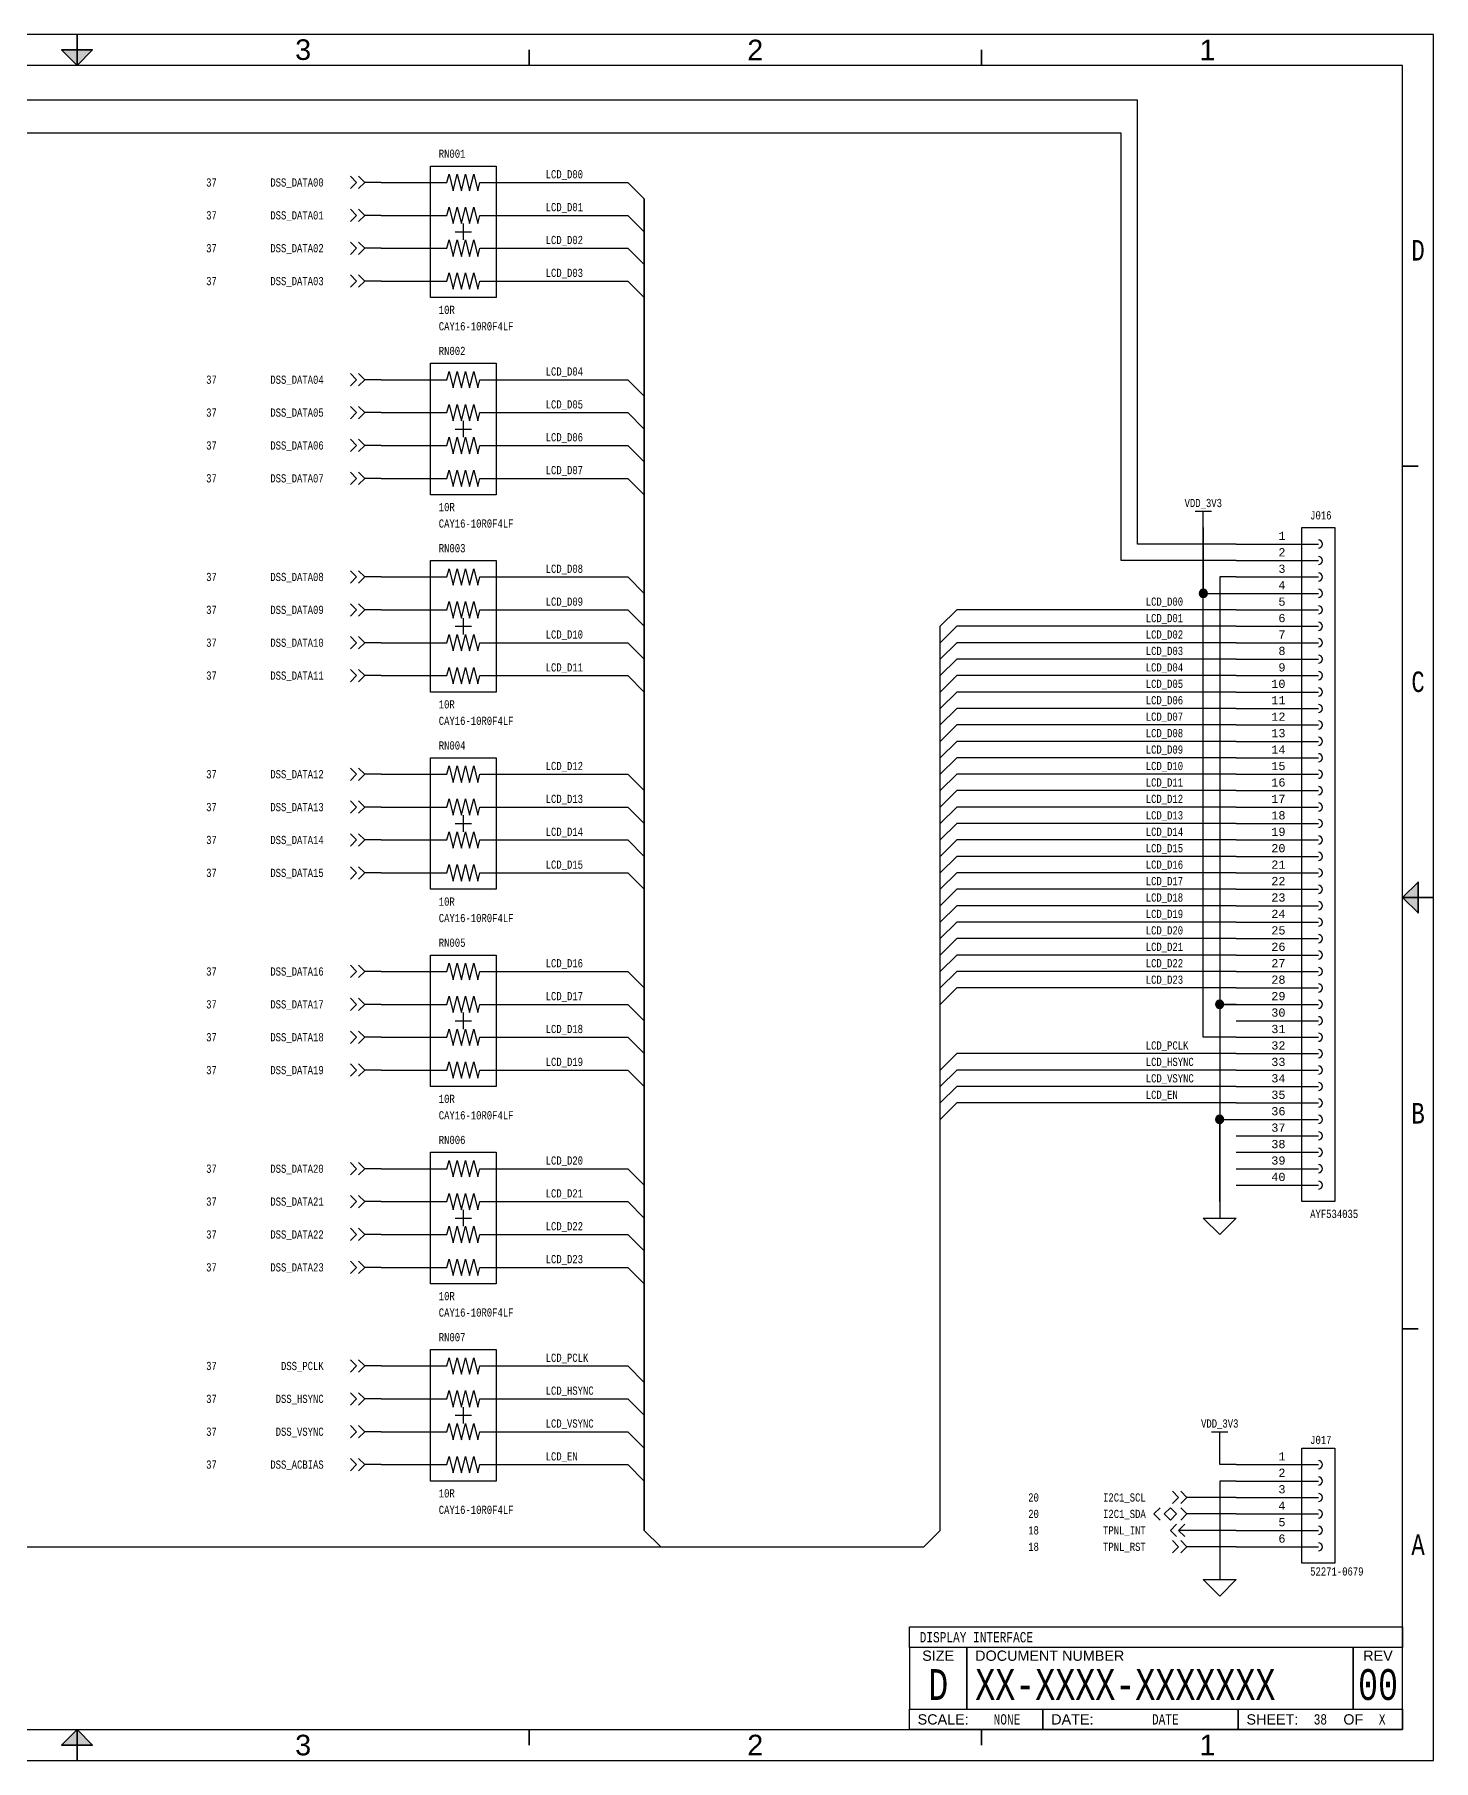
# Paper-space layout '38' of a CAD drawing. Header units: inches. Extents: x 0.2 to 16.8, y 0.2 to 10.8.
# Drawn here: x 8.24 to 16.75, y 0.25 to 10.75 of the extents above; entities that cross this region are included whole.
import ezdxf
from ezdxf.enums import TextEntityAlignment as Align

# ---------------------------------------------------------------- set-up
doc = ezdxf.new("R2010")
doc.units = ezdxf.units.IN
doc.header["$MEASUREMENT"] = 0
for name, color, linetype in [('BORDER', 13, 'Continuous'), ('COMPONENT', 14, 'Continuous'), ('SIGNAL', 84, 'Continuous'), ('TEXT', 252, 'Continuous')]:
    doc.layers.add(name, color=color, linetype=linetype)
doc.layers.add('BUS', color=5, linetype='Continuous', lineweight=30)
doc.styles.add('Monotxt', font='monotxt.shx')
doc.styles.add('Monotxt_75', font='monotxt.shx', dxfattribs={"width": 0.75})
doc.styles.get("Standard").update_dxf_attribs({"font": 'arial.ttf'})

# ---------------------------------------------------------------- blocks, each defined once
blk = doc.blocks.new('ANSI B Frame')
at = {"layer": 'BORDER', "lineweight": 35}
h = blk.add_hatch(color=256, dxfattribs=at)
h.dxf.hatch_style = 1
h.paths.add_polyline_path([(8.59375, 10.65625), (8.5, 10.65625), (8.5, 10.5625)])
h.paths.add_polyline_path([(8.5, 10.5625), (8.5, 10.65625), (8.40625, 10.65625)])
h = blk.add_hatch(color=256, dxfattribs=at)
h.dxf.hatch_style = 1
h.paths.add_polyline_path([(16.65625, 5.59375), (16.65625, 5.5), (16.5625, 5.5)])
h.paths.add_polyline_path([(16.5625, 5.5), (16.65625, 5.5), (16.65625, 5.40625)])
h = blk.add_hatch(color=256, dxfattribs=at)
h.dxf.hatch_style = 1
h.paths.add_polyline_path([(8.59375, 0.34375), (8.5, 0.34375), (8.5, 0.4375)])
h.paths.add_polyline_path([(8.5, 0.4375), (8.5, 0.34375), (8.40625, 0.34375)])
at = {"layer": 'BORDER'}
for points in [[(0.25, 0.25), (16.75, 0.25), (16.75, 10.75), (0.25, 10.75)], [(0.4375, 0.4375), (16.5625, 0.4375), (16.5625, 10.5625), (0.4375, 10.5625)], [(13.5625, 1.0625), (16.5625, 1.0625), (16.5625, 0.9375), (13.5625, 0.9375)], [(13.5625, 0.9375), (13.5625, 0.5625), (13.9125, 0.5625), (13.9125, 0.9375), (13.9125, 0.5625), (16.2625, 0.5625), (16.2625, 0.9375), (16.2625, 0.5625), (16.5625, 0.5625), (16.5625, 0.9375)], [(16.5625, 0.4375), (15.5625, 0.4375), (15.5625, 0.5625), (15.5625, 0.4375), (14.375, 0.4375), (14.375, 0.5625), (14.375, 0.4375), (13.5625, 0.4375), (13.5625, 0.5625), (16.5625, 0.5625)]]:
    blk.add_lwpolyline(points, close=True, dxfattribs=at)
at = {"layer": 'BORDER', "lineweight": 35}
for points in [[(8.5, 10.5625), (8.5, 10.75)], [(11.25, 10.65625), (11.25, 10.5625)], [(14, 10.65625), (14, 10.5625)], [(16.65625, 8.125), (16.5625, 8.125)], [(16.5625, 5.5), (16.75, 5.5)], [(16.65625, 2.875), (16.5625, 2.875)], [(8.5, 0.4375), (8.5, 0.25)], [(11.25, 0.34375), (11.25, 0.4375)], [(14, 0.34375), (14, 0.4375)]]:
    blk.add_lwpolyline(points, dxfattribs=at)
for points in [[(8.5, 10.5625), (8.59375, 10.65625), (8.40625, 10.65625)], [(16.5625, 5.5), (16.65625, 5.59375), (16.65625, 5.40625)], [(8.5, 0.4375), (8.59375, 0.34375), (8.40625, 0.34375)]]:
    blk.add_lwpolyline(points, close=True, dxfattribs=at)
at = {"layer": 'BORDER', "style": 'Monotxt_75', "width": 0.75}
for s, p in [('D', (16.65625, 9.4375)), ('C', (16.65625, 6.8125)), ('B', (16.65625, 4.1875)), ('A', (16.65625, 1.5625))]:
    blk.add_text(s, height=0.125, dxfattribs=at).set_placement(p, align=Align.MIDDLE_CENTER)
at = {"layer": 'BORDER'}
for s, p in [('SIZE', (13.7375, 0.8875)), ('REV', (16.4125, 0.8875)), ('OF', (16.2625, 0.5))]:
    blk.add_text(s, height=0.0625, dxfattribs=at).set_placement(p, align=Align.MIDDLE_CENTER)
for s, p in [('DOCUMENT NUMBER', (13.9625, 0.8875)), ('SCALE:', (13.6125, 0.5)), ('DATE:', (14.425, 0.5)), ('SHEET:', (15.6125, 0.5))]:
    blk.add_text(s, height=0.0625, dxfattribs=at).set_placement(p, align=Align.MIDDLE_LEFT)
at = {"layer": 'BORDER', "flags": 8}
for tag, p in [('ZN6', (1.625, 10.65787)), ('ZN5', (4.375, 10.66009)), ('ZN4', (7.125, 10.65625)), ('ZN3', (9.875, 10.65796)), ('ZN2', (12.625, 10.65574)), ('ZN1', (15.375, 10.65574)), ('ZN6', (1.625, 0.34375)), ('ZN5', (4.375, 0.34375)), ('ZN4', (7.125, 0.34375)), ('ZN3', (9.875, 0.34375)), ('ZN2', (12.625, 0.34375)), ('ZN1', (15.375, 0.34375))]:
    blk.add_attdef(tag, text='', height=0.125, dxfattribs=at).set_placement(p, align=Align.MIDDLE_CENTER)
at = {"layer": 'TEXT', "style": 'Monotxt_75', "width": 0.75, "flags": 8}
for tag, height, p in [('DESRP', 0.0625, (13.625, 1)), ('DWG_NO', 0.1875, (13.9625, 0.7125))]:
    blk.add_attdef(tag, text='', height=height, dxfattribs=at).set_placement(p, align=Align.MIDDLE_LEFT)
for tag, height, p in [('SHTSZ', 0.1875, (13.7375, 0.7125)), ('REV', 0.1875, (16.4125, 0.7125)), ('SCALE', 0.0625, (14.15625, 0.5)), ('REVDATE', 0.0625, (15.11875, 0.5)), ('CURRSHT', 0.0625, (16.0625, 0.5)), ('LASTSHT', 0.0625, (16.4375, 0.5))]:
    blk.add_attdef(tag, text='', height=height, dxfattribs=at).set_placement(p, align=Align.MIDDLE_CENTER)
blk = doc.blocks.new('RES_ARRAY4')
for points in [[(-0.2, 0.15), (-0.05, 0.15), (-0.04375, 0.175), (-0.03125, 0.125), (-0.01875, 0.175), (-0.00625, 0.125), (0.00625, 0.175), (0.01875, 0.125), (0.03125, 0.175), (0.04375, 0.125), (0.05, 0.15), (0.2, 0.15)], [(-0.2, 0.05), (-0.05, 0.05), (-0.04375, 0.075), (-0.03125, 0.025), (-0.01875, 0.075), (-0.00625, 0.025), (0.00625, 0.075), (0.01875, 0.025), (0.03125, 0.075), (0.04375, 0.025), (0.05, 0.05), (0.2, 0.05)], [(-0.2, -0.05), (-0.05, -0.05), (-0.04375, -0.025), (-0.03125, -0.075), (-0.01875, -0.025), (-0.00625, -0.075), (0.00625, -0.025), (0.01875, -0.075), (0.03125, -0.025), (0.04375, -0.075), (0.05, -0.05), (0.2, -0.05)], [(-0.2, -0.15), (-0.05, -0.15), (-0.04375, -0.125), (-0.03125, -0.175), (-0.01875, -0.125), (-0.00625, -0.175), (0.00625, -0.125), (0.01875, -0.175), (0.03125, -0.125), (0.04375, -0.175), (0.05, -0.15), (0.2, -0.15)]]:
    blk.add_lwpolyline(points)
blk.add_lwpolyline([(-0.1, 0.2), (0.1, 0.2), (0.1, -0.2), (-0.1, -0.2)], close=True)
at = {"color": 7}
for points in [[(-0.025, 0), (0, 0), (0, 0.025)], [(0, -0.025), (0, 0), (0.025, 0)]]:
    blk.add_lwpolyline(points, dxfattribs=at)
at = {"layer": 'TEXT', "style": 'Monotxt_75', "width": 0.75, "flags": 8}
blk.add_attdef('REF', (-0.075, 0.225), '', height=0.025, dxfattribs=at)
for tag, p in [('VALUE', (-0.075, -0.225)), ('MFGPN', (-0.075, -0.275))]:
    blk.add_attdef(tag, text='', height=0.025, dxfattribs=at).set_placement(p, align=Align.TOP_LEFT)
blk = doc.blocks.new('FROM_CONN')
for points in [[(0, 0), (0.05, 0)], [(0.06875, 0.01875), (0.05, 0), (0.06875, -0.01875)], [(0.09375, 0.01875), (0.075, 0), (0.09375, -0.01875)]]:
    blk.add_lwpolyline(points)
blk = doc.blocks.new('HEADER_1X40')
blk.add_lwpolyline([(-0.05, 1.025), (0.05, 1.025), (0.05, -1.025), (-0.05, -1.025)], close=True)
for points in [[(-0.25, 0.975), (0, 0.975)], [(-0.25, 0.925), (0, 0.925)], [(-0.25, 0.875), (0, 0.875)], [(-0.25, 0.825), (0, 0.825)], [(-0.25, 0.775), (0, 0.775)], [(-0.25, 0.725), (0, 0.725)], [(-0.25, 0.675), (0, 0.675)], [(-0.25, 0.625), (0, 0.625)], [(-0.25, 0.575), (0, 0.575)], [(-0.25, 0.525), (0, 0.525)], [(-0.25, 0.475), (0, 0.475)], [(-0.25, 0.425), (0, 0.425)], [(-0.25, 0.375), (0, 0.375)], [(-0.25, 0.325), (0, 0.325)], [(-0.25, 0.275), (0, 0.275)], [(-0.25, 0.225), (0, 0.225)], [(-0.25, 0.175), (0, 0.175)], [(-0.25, 0.125), (0, 0.125)], [(-0.25, 0.075), (0, 0.075)], [(-0.25, 0.025), (0, 0.025)], [(-0.25, -0.025), (0, -0.025)], [(-0.25, -0.075), (0, -0.075)], [(-0.25, -0.125), (0, -0.125)], [(-0.25, -0.175), (0, -0.175)], [(-0.25, -0.225), (0, -0.225)], [(-0.25, -0.275), (0, -0.275)], [(-0.25, -0.325), (0, -0.325)], [(-0.25, -0.375), (0, -0.375)], [(-0.25, -0.425), (0, -0.425)], [(-0.25, -0.475), (0, -0.475)], [(-0.25, -0.525), (0, -0.525)], [(-0.25, -0.575), (0, -0.575)], [(-0.25, -0.625), (0, -0.625)], [(-0.25, -0.675), (0, -0.675)], [(-0.25, -0.725), (0, -0.725)], [(-0.25, -0.775), (0, -0.775)], [(-0.25, -0.825), (0, -0.825)], [(-0.25, -0.875), (0, -0.875)], [(-0.25, -0.925), (0, -0.925)], [(-0.25, -0.975), (0, -0.975)]]:
    blk.add_lwpolyline(points)
for centre in [(0, 0.975), (0, 0.925), (0, 0.875), (0, 0.825), (0, 0.775), (0, 0.725), (0, 0.675), (0, 0.625), (0, 0.575), (0, 0.525), (0, 0.475), (0, 0.425), (0, 0.375), (0, 0.325), (0, 0.275), (0, 0.225), (0, 0.175), (0, 0.125), (0, 0.075), (0, 0.025), (0, -0.025), (0, -0.075), (0, -0.125), (0, -0.175), (0, -0.225), (0, -0.275), (0, -0.325), (0, -0.375), (0, -0.425), (0, -0.475), (0, -0.525), (0, -0.575), (0, -0.625), (0, -0.675), (0, -0.725), (0, -0.775), (0, -0.825), (0, -0.875), (0, -0.925), (0, -0.975)]:
    blk.add_arc(centre, 0.0125, 270, 90)
at = {"layer": 'TEXT', "style": 'Monotxt'}
for s, p in [('1', (-0.1, 0.9875)), ('2', (-0.1, 0.9375)), ('3', (-0.1, 0.8875)), ('4', (-0.1, 0.8375)), ('5', (-0.1, 0.7875)), ('6', (-0.1, 0.7375)), ('7', (-0.1, 0.6875)), ('8', (-0.1, 0.6375)), ('9', (-0.1, 0.5875)), ('10', (-0.1, 0.5375)), ('11', (-0.1, 0.4875)), ('12', (-0.1, 0.4375)), ('13', (-0.1, 0.3875)), ('14', (-0.1, 0.3375)), ('15', (-0.1, 0.2875)), ('16', (-0.1, 0.2375)), ('17', (-0.1, 0.1875)), ('18', (-0.1, 0.1375)), ('19', (-0.1, 0.0875)), ('20', (-0.1, 0.0375)), ('21', (-0.1, -0.0125)), ('22', (-0.1, -0.0625)), ('23', (-0.1, -0.1125)), ('24', (-0.1, -0.1625)), ('25', (-0.1, -0.2125)), ('26', (-0.1, -0.2625)), ('27', (-0.1, -0.3125)), ('28', (-0.1, -0.3625)), ('29', (-0.1, -0.4125)), ('30', (-0.1, -0.4625)), ('31', (-0.1, -0.5125)), ('32', (-0.1, -0.5625)), ('33', (-0.1, -0.6125)), ('34', (-0.1, -0.6625)), ('35', (-0.1, -0.7125)), ('36', (-0.1, -0.7625)), ('37', (-0.1, -0.8125)), ('38', (-0.1, -0.8625)), ('39', (-0.1, -0.9125)), ('40', (-0.1, -0.9625))]:
    blk.add_text(s, height=0.025, dxfattribs=at).set_placement(p, align=Align.RIGHT)
at = {"layer": 'TEXT', "style": 'Monotxt_75', "width": 0.75, "flags": 8}
blk.add_attdef('REF', (-0.025, 1.05), '', height=0.025, dxfattribs=at)
blk.add_attdef('CMP', text='', height=0.025, dxfattribs=at).set_placement((-0.025, -1.05), align=Align.TOP_LEFT)
blk = doc.blocks.new('FLOAT_GND')
blk.add_lwpolyline([(0, 0), (0, -0.05)])
blk.add_lwpolyline([(-0.05, -0.05), (0.05, -0.05), (0, -0.1)], close=True)
blk = doc.blocks.new('SUPPLY_BUS')
for points in [[(0, 0), (0.05, 0)], [(0.05, 0.025), (0.05, -0.025)]]:
    blk.add_lwpolyline(points)
blk = doc.blocks.new('CONNECT')
blk.add_hatch(color=256).paths.add_polyline_path([(0.0125, 0, 1), (-0.0125, 0, 1)])
blk.add_circle((0, 0), 0.0125)
blk = doc.blocks.new('HEADER_1X6')
blk.add_lwpolyline([(-0.1, 0.35), (0.1, 0.35), (0.1, -0.35), (-0.1, -0.35)], close=True)
for points in [[(-0.5, 0.25), (0, 0.25)], [(-0.5, 0.15), (0, 0.15)], [(-0.5, 0.05), (0, 0.05)], [(-0.5, -0.05), (0, -0.05)], [(-0.5, -0.15), (0, -0.15)], [(-0.5, -0.25), (0, -0.25)]]:
    blk.add_lwpolyline(points)
for centre in [(0, 0.25), (0, 0.15), (0, 0.05), (0, -0.05), (0, -0.15), (0, -0.25)]:
    blk.add_arc(centre, 0.025, 270, 90)
at = {"layer": 'TEXT', "style": 'Monotxt'}
for s, p in [('1', (-0.2, 0.275)), ('2', (-0.2, 0.175)), ('3', (-0.2, 0.075)), ('4', (-0.2, -0.025)), ('5', (-0.2, -0.125)), ('6', (-0.2, -0.225))]:
    blk.add_text(s, height=0.05, dxfattribs=at).set_placement(p, align=Align.RIGHT)
at = {"layer": 'TEXT', "style": 'Monotxt_75', "width": 0.75, "flags": 8}
blk.add_attdef('REFNO', (-0.05, 0.375), '', height=0.05, dxfattribs=at)
blk.add_attdef('MFGPN', text='', height=0.05, dxfattribs=at).set_placement((-0.05, -0.375), align=Align.TOP_LEFT)
blk = doc.blocks.new('BIDIR_CONN')
for points in [[(0, 0), (0.05, 0)], [(0.06875, 0.01875), (0.05, 0), (0.06875, -0.01875)], [(0.13125, 0.01875), (0.15, 0), (0.13125, -0.01875)]]:
    blk.add_lwpolyline(points)
blk.add_lwpolyline([(0.1, 0.01875), (0.08125, 0), (0.1, -0.01875), (0.11875, 0)], close=True)
blk = doc.blocks.new('TO_CONN')
for points in [[(0, 0), (0.075, 0)], [(0.05625, 0.01875), (0.075, 0), (0.05625, -0.01875)], [(0.08125, 0.01875), (0.1, 0), (0.08125, -0.01875)]]:
    blk.add_lwpolyline(points)

psp = doc.layouts.new('38')

# ---------------------------------------------------------------- linework, layer by layer
at = {"layer": 'BUS'}
psp.add_lwpolyline([(6.55, 8.9), (6.55, 1.65), (6.65, 1.55), (12.05, 1.55), (11.95, 1.65), (11.95, 9.75), (11.95, 1.65), (12.05, 1.55), (13.65, 1.55), (13.75, 1.65), (13.75, 7.15)], dxfattribs=at)
at = {"layer": 'SIGNAL'}
for points in [[(15.55, 7.65), (14.95, 7.65), (14.95, 10.35), (1.85, 10.35)], [(15.55, 7.55), (14.85, 7.55), (14.85, 10.15), (1.85, 10.15)], [(10.35, 9.85), (10.45, 9.85)], [(11.25, 9.85), (11.85, 9.85), (11.95, 9.75)], [(10.35, 9.65), (10.45, 9.65)], [(11.25, 9.65), (11.85, 9.65), (11.95, 9.55)], [(10.35, 9.45), (10.45, 9.45)], [(11.25, 9.45), (11.85, 9.45), (11.95, 9.35)], [(10.35, 9.25), (10.45, 9.25)], [(11.25, 9.25), (11.85, 9.25), (11.95, 9.15)], [(10.35, 8.65), (10.45, 8.65)], [(11.25, 8.65), (11.85, 8.65), (11.95, 8.55)], [(10.35, 8.45), (10.45, 8.45)], [(11.25, 8.45), (11.85, 8.45), (11.95, 8.35)], [(10.35, 8.25), (10.45, 8.25)], [(11.25, 8.25), (11.85, 8.25), (11.95, 8.15)], [(10.35, 8.05), (10.45, 8.05)], [(11.25, 8.05), (11.85, 8.05), (11.95, 7.95)], [(15.55, 4.65), (15.35, 4.65), (15.35, 7.75), (15.35, 7.35), (15.55, 7.35)], [(10.35, 7.45), (10.45, 7.45)], [(11.25, 7.45), (11.85, 7.45), (11.95, 7.35)], [(15.55, 7.45), (15.45, 7.45), (15.45, 4.85), (15.55, 4.85), (15.475, 4.85), (15.45, 4.825), (15.45, 3.65), (15.45, 4.15), (15.55, 4.15)], [(10.35, 7.25), (10.45, 7.25)], [(11.25, 7.25), (11.85, 7.25), (11.95, 7.15)], [(15.55, 7.25), (13.85, 7.25), (13.75, 7.15)], [(15.55, 7.15), (13.85, 7.15), (13.75, 7.05)], [(10.35, 7.05), (10.45, 7.05)], [(11.25, 7.05), (11.85, 7.05), (11.95, 6.95)], [(15.55, 7.05), (13.85, 7.05), (13.75, 6.95)], [(15.55, 6.95), (13.85, 6.95), (13.75, 6.85)], [(10.35, 6.85), (10.45, 6.85)], [(11.25, 6.85), (11.85, 6.85), (11.95, 6.75)], [(15.55, 6.85), (13.85, 6.85), (13.75, 6.75)], [(15.55, 6.75), (13.85, 6.75), (13.75, 6.65)], [(15.55, 6.65), (13.85, 6.65), (13.75, 6.55)], [(15.55, 6.55), (13.85, 6.55), (13.75, 6.45)], [(15.55, 6.45), (13.85, 6.45), (13.75, 6.35)], [(15.55, 6.35), (13.85, 6.35), (13.75, 6.25)], [(10.35, 6.25), (10.45, 6.25)], [(11.25, 6.25), (11.85, 6.25), (11.95, 6.15)], [(15.55, 6.25), (13.85, 6.25), (13.75, 6.15)], [(15.55, 6.15), (13.85, 6.15), (13.75, 6.05)], [(10.35, 6.05), (10.45, 6.05)], [(11.25, 6.05), (11.85, 6.05), (11.95, 5.95)], [(15.55, 6.05), (13.85, 6.05), (13.75, 5.95)], [(15.55, 5.95), (13.85, 5.95), (13.75, 5.85)], [(10.35, 5.85), (10.45, 5.85)], [(11.25, 5.85), (11.85, 5.85), (11.95, 5.75)], [(15.55, 5.85), (13.85, 5.85), (13.75, 5.75)], [(15.55, 5.75), (13.85, 5.75), (13.75, 5.65)], [(10.35, 5.65), (10.45, 5.65)], [(11.25, 5.65), (11.85, 5.65), (11.95, 5.55)], [(15.55, 5.65), (13.85, 5.65), (13.75, 5.55)], [(15.55, 5.55), (13.85, 5.55), (13.75, 5.45)], [(15.55, 5.45), (13.85, 5.45), (13.75, 5.35)], [(15.55, 5.35), (13.85, 5.35), (13.75, 5.25)], [(15.55, 5.25), (13.85, 5.25), (13.75, 5.15)], [(15.55, 5.15), (13.85, 5.15), (13.75, 5.05)], [(10.35, 5.05), (10.45, 5.05)], [(11.25, 5.05), (11.85, 5.05), (11.95, 4.95)], [(15.55, 5.05), (13.85, 5.05), (13.75, 4.95)], [(15.55, 4.95), (13.85, 4.95), (13.75, 4.85)], [(10.35, 4.85), (10.45, 4.85)], [(11.25, 4.85), (11.85, 4.85), (11.95, 4.75)], [(10.35, 4.65), (10.45, 4.65)], [(11.25, 4.65), (11.85, 4.65), (11.95, 4.55)], [(15.55, 4.55), (13.85, 4.55), (13.75, 4.45)], [(10.35, 4.45), (10.45, 4.45)], [(11.25, 4.45), (11.85, 4.45), (11.95, 4.35)], [(15.55, 4.45), (13.85, 4.45), (13.75, 4.35)], [(15.55, 4.35), (13.85, 4.35), (13.75, 4.25)], [(15.55, 4.25), (13.85, 4.25), (13.75, 4.15)], [(10.35, 3.85), (10.45, 3.85)], [(11.25, 3.85), (11.85, 3.85), (11.95, 3.75)], [(10.35, 3.65), (10.45, 3.65)], [(11.25, 3.65), (11.85, 3.65), (11.95, 3.55)], [(10.35, 3.45), (10.45, 3.45)], [(11.25, 3.45), (11.85, 3.45), (11.95, 3.35)], [(10.35, 3.25), (10.45, 3.25)], [(11.25, 3.25), (11.85, 3.25), (11.95, 3.15)], [(10.35, 2.65), (10.45, 2.65)], [(11.25, 2.65), (11.85, 2.65), (11.95, 2.55)], [(10.35, 2.45), (10.45, 2.45)], [(11.25, 2.45), (11.85, 2.45), (11.95, 2.35)], [(10.35, 2.25), (10.45, 2.25)], [(11.25, 2.25), (11.85, 2.25), (11.95, 2.15)], [(15.55, 2.05), (15.45, 2.05), (15.45, 2.15)], [(10.35, 2.05), (10.45, 2.05)], [(11.25, 2.05), (11.85, 2.05), (11.95, 1.95)], [(15.55, 1.95), (15.45, 1.95), (15.45, 1.45)], [(15.55, 1.85), (15.35, 1.85)], [(15.55, 1.75), (15.35, 1.75)], [(15.55, 1.65), (15.35, 1.65)], [(15.55, 1.55), (15.35, 1.55)]]:
    psp.add_lwpolyline(points, dxfattribs=at)

# ---------------------------------------------------------------- block references
ref = psp.add_blockref('ANSI B Frame', (0, 0))
ref.add_attrib('SHTSZ', 'D', dxfattribs={"layer": 'TEXT', "height": 0.188, "style": 'Monotxt_75', "width": 0.75}).set_placement((13.738, 0.712), align=Align.MIDDLE_CENTER)
ref.add_attrib('DWG_NO', 'XX-XXXX-XXXXXXX', dxfattribs={"layer": 'TEXT', "height": 0.1875, "style": 'Monotxt_75', "width": 0.75}).set_placement((13.963, 0.712), align=Align.MIDDLE_LEFT)
ref.add_attrib('REV', '00', dxfattribs={"layer": 'TEXT', "height": 0.1875, "style": 'Monotxt_75', "width": 0.75}).set_placement((16.413, 0.712), align=Align.MIDDLE_CENTER)
ref.add_attrib('SCALE', 'NONE', dxfattribs={"layer": 'TEXT', "height": 0.0625, "style": 'Monotxt_75', "width": 0.75}).set_placement((14.156, 0.5), align=Align.MIDDLE_CENTER)
ref.add_attrib('REVDATE', 'DATE', dxfattribs={"layer": 'TEXT', "height": 0.0625, "style": 'Monotxt_75', "width": 0.75}).set_placement((15.119, 0.5), align=Align.MIDDLE_CENTER)
ref.add_attrib('CURRSHT', '38', dxfattribs={"layer": 'TEXT', "height": 0.0625, "style": 'Monotxt_75', "width": 0.75}).set_placement((16.062, 0.5), align=Align.MIDDLE_CENTER)
ref.add_attrib('LASTSHT', 'X', dxfattribs={"layer": 'TEXT', "height": 0.0625, "style": 'Monotxt_75', "width": 0.75}).set_placement((16.438, 0.5), align=Align.MIDDLE_CENTER)
ref.add_attrib('DESRP', 'DISPLAY INTERFACE', dxfattribs={"layer": 'TEXT', "height": 0.0625, "style": 'Monotxt_75', "width": 0.75}).set_placement((13.625, 1), align=Align.MIDDLE_LEFT)
ref.add_attrib('ZN1', '1', dxfattribs={"layer": 'BORDER', "height": 0.125}).set_placement((15.375, 0.344), align=Align.MIDDLE_CENTER)
ref.add_attrib('ZN1', '1', dxfattribs={"layer": 'BORDER', "height": 0.125}).set_placement((15.375, 10.656), align=Align.MIDDLE_CENTER)
ref.add_attrib('ZN2', '2', dxfattribs={"layer": 'BORDER', "height": 0.125}).set_placement((12.625, 0.344), align=Align.MIDDLE_CENTER)
ref.add_attrib('ZN2', '2', dxfattribs={"layer": 'BORDER', "height": 0.125}).set_placement((12.625, 10.656), align=Align.MIDDLE_CENTER)
ref.add_attrib('ZN3', '3', dxfattribs={"layer": 'BORDER', "height": 0.125}).set_placement((9.875, 0.344), align=Align.MIDDLE_CENTER)
ref.add_attrib('ZN3', '3', dxfattribs={"layer": 'BORDER', "height": 0.125}).set_placement((9.875, 10.658), align=Align.MIDDLE_CENTER)
at = {"layer": 'COMPONENT', "xscale": 2, "yscale": 2, "zscale": 2}
for name, p, values in [('RES_ARRAY4', (10.85, 9.55), {'REF': 'RN001', 'VALUE': '10R', 'MFGPN': 'CAY16-10R0F4LF'}), ('RES_ARRAY4', (10.85, 8.35), {'REF': 'RN002', 'VALUE': '10R', 'MFGPN': 'CAY16-10R0F4LF'}), ('HEADER_1X40', (16.05, 5.7), {'REF': 'J016', 'CMP': 'AYF534035'}), ('RES_ARRAY4', (10.85, 7.15), {'REF': 'RN003', 'VALUE': '10R', 'MFGPN': 'CAY16-10R0F4LF'}), ('RES_ARRAY4', (10.85, 5.95), {'REF': 'RN004', 'VALUE': '10R', 'MFGPN': 'CAY16-10R0F4LF'}), ('RES_ARRAY4', (10.85, 4.75), {'REF': 'RN005', 'VALUE': '10R', 'MFGPN': 'CAY16-10R0F4LF'}), ('RES_ARRAY4', (10.85, 3.55), {'REF': 'RN006', 'VALUE': '10R', 'MFGPN': 'CAY16-10R0F4LF'}), ('RES_ARRAY4', (10.85, 2.35), {'REF': 'RN007', 'VALUE': '10R', 'MFGPN': 'CAY16-10R0F4LF'})]:
    psp.add_blockref(name, p, dxfattribs=at).add_auto_attribs(values)
for name, p, rotation in [('FROM_CONN', (10.35, 9.85), 180), ('FROM_CONN', (10.35, 9.65), 180), ('FROM_CONN', (10.35, 9.45), 180), ('FROM_CONN', (10.35, 9.25), 180), ('FROM_CONN', (10.35, 8.65), 180), ('FROM_CONN', (10.35, 8.45), 180), ('FROM_CONN', (10.35, 8.25), 180), ('FROM_CONN', (10.35, 8.05), 180), ('SUPPLY_BUS', (15.35, 7.75), 90), ('FROM_CONN', (10.35, 7.45), 180), ('FROM_CONN', (10.35, 7.25), 180), ('FROM_CONN', (10.35, 7.05), 180), ('FROM_CONN', (10.35, 6.85), 180), ('FROM_CONN', (10.35, 6.25), 180), ('FROM_CONN', (10.35, 6.05), 180), ('FROM_CONN', (10.35, 5.85), 180), ('FROM_CONN', (10.35, 5.65), 180), ('FROM_CONN', (10.35, 5.05), 180), ('FROM_CONN', (10.35, 4.85), 180), ('FROM_CONN', (10.35, 4.65), 180), ('FROM_CONN', (10.35, 4.45), 180), ('FROM_CONN', (10.35, 3.85), 180), ('FROM_CONN', (10.35, 3.65), 180), ('FROM_CONN', (10.35, 3.45), 180), ('FROM_CONN', (10.35, 3.25), 180), ('FROM_CONN', (10.35, 2.65), 180), ('FROM_CONN', (10.35, 2.45), 180), ('FROM_CONN', (10.35, 2.25), 180), ('SUPPLY_BUS', (15.45, 2.15), 90), ('FROM_CONN', (10.35, 2.05), 180), ('BIDIR_CONN', (15.35, 1.75), 180), ('FROM_CONN', (15.35, 1.85), 180), ('TO_CONN', (15.35, 1.65), 180), ('FROM_CONN', (15.35, 1.55), 180)]:
    psp.add_blockref(name, p, dxfattribs=dict(at, rotation=rotation))
for p in [(15.45, 3.65), (15.45, 1.45)]:
    psp.add_blockref('FLOAT_GND', p, dxfattribs=at)
at = {"layer": 'COMPONENT'}
ref = psp.add_blockref('HEADER_1X6', (16.05, 1.8), dxfattribs=at)
ref.add_attrib('REFNO', 'J017', (16, 2.175), dxfattribs={"layer": 'TEXT', "height": 0.05, "style": 'Monotxt_75', "width": 0.75})
ref.add_attrib('MFGPN', '52271-0679', dxfattribs={"layer": 'TEXT', "height": 0.05, "style": 'Monotxt_75', "width": 0.75}).set_placement((16, 1.425), align=Align.TOP_LEFT)
at = {"layer": 'SIGNAL', "xscale": -2, "yscale": 2, "zscale": 2, "rotation": 180}
for p in [(15.35, 7.35), (15.45, 4.85), (15.45, 4.15)]:
    psp.add_blockref('CONNECT', p, dxfattribs=at)

# ---------------------------------------------------------------- texts
at = {"layer": 'TEXT', "style": 'Monotxt_75', "width": 0.75}
for s, p in [('37', (9.35, 9.85)), ('DSS_DATA00', (10, 9.85)), ('37', (9.35, 9.65)), ('DSS_DATA01', (10, 9.65)), ('37', (9.35, 9.45)), ('DSS_DATA02', (10, 9.45)), ('37', (9.35, 9.25)), ('DSS_DATA03', (10, 9.25)), ('37', (9.35, 8.65)), ('DSS_DATA04', (10, 8.65)), ('37', (9.35, 8.45)), ('DSS_DATA05', (10, 8.45)), ('37', (9.35, 8.25)), ('DSS_DATA06', (10, 8.25)), ('37', (9.35, 8.05)), ('DSS_DATA07', (10, 8.05)), ('37', (9.35, 7.45)), ('DSS_DATA08', (10, 7.45)), ('37', (9.35, 7.25)), ('DSS_DATA09', (10, 7.25)), ('37', (9.35, 7.05)), ('DSS_DATA10', (10, 7.05)), ('37', (9.35, 6.85)), ('DSS_DATA11', (10, 6.85)), ('37', (9.35, 6.25)), ('DSS_DATA12', (10, 6.25)), ('37', (9.35, 6.05)), ('DSS_DATA13', (10, 6.05)), ('37', (9.35, 5.85)), ('DSS_DATA14', (10, 5.85)), ('37', (9.35, 5.65)), ('DSS_DATA15', (10, 5.65)), ('37', (9.35, 5.05)), ('DSS_DATA16', (10, 5.05)), ('37', (9.35, 4.85)), ('DSS_DATA17', (10, 4.85)), ('37', (9.35, 4.65)), ('DSS_DATA18', (10, 4.65)), ('37', (9.35, 4.45)), ('DSS_DATA19', (10, 4.45)), ('37', (9.35, 3.85)), ('DSS_DATA20', (10, 3.85)), ('37', (9.35, 3.65)), ('DSS_DATA21', (10, 3.65)), ('37', (9.35, 3.45)), ('DSS_DATA22', (10, 3.45)), ('37', (9.35, 3.25)), ('DSS_DATA23', (10, 3.25)), ('37', (9.35, 2.65)), ('DSS_PCLK', (10, 2.65)), ('37', (9.35, 2.45)), ('DSS_HSYNC', (10, 2.45)), ('37', (9.35, 2.25)), ('DSS_VSYNC', (10, 2.25)), ('37', (9.35, 2.05)), ('DSS_ACBIAS', (10, 2.05)), ('20', (14.35, 1.85)), ('I2C1_SCL', (15, 1.85)), ('20', (14.35, 1.75)), ('I2C1_SDA', (15, 1.75)), ('18', (14.35, 1.65)), ('18', (14.35, 1.55)), ('TPNL_INT', (15, 1.65)), ('TPNL_RST', (15, 1.55))]:
    psp.add_text(s, height=0.05, dxfattribs=at).set_placement(p, align=Align.MIDDLE_RIGHT)
for s, p in [('LCD_D00', (11.35, 9.9)), ('LCD_D01', (11.35, 9.7)), ('LCD_D02', (11.35, 9.5)), ('LCD_D03', (11.35, 9.3)), ('LCD_D04', (11.35, 8.7)), ('LCD_D05', (11.35, 8.5)), ('LCD_D06', (11.35, 8.3)), ('LCD_D07', (11.35, 8.1)), ('LCD_D08', (11.35, 7.5)), ('LCD_D09', (11.35, 7.3)), ('LCD_D00', (15, 7.3)), ('LCD_D01', (15, 7.2)), ('LCD_D10', (11.35, 7.1)), ('LCD_D02', (15, 7.1)), ('LCD_D03', (15, 7)), ('LCD_D11', (11.35, 6.9)), ('LCD_D04', (15, 6.9)), ('LCD_D05', (15, 6.8)), ('LCD_D06', (15, 6.7)), ('LCD_D07', (15, 6.6)), ('LCD_D08', (15, 6.5)), ('LCD_D09', (15, 6.4)), ('LCD_D12', (11.35, 6.3)), ('LCD_D10', (15, 6.3)), ('LCD_D11', (15, 6.2)), ('LCD_D13', (11.35, 6.1)), ('LCD_D12', (15, 6.1)), ('LCD_D13', (15, 6)), ('LCD_D14', (11.35, 5.9)), ('LCD_D14', (15, 5.9)), ('LCD_D15', (15, 5.8)), ('LCD_D15', (11.35, 5.7)), ('LCD_D16', (15, 5.7)), ('LCD_D17', (15, 5.6)), ('LCD_D18', (15, 5.5)), ('LCD_D19', (15, 5.4)), ('LCD_D20', (15, 5.3)), ('LCD_D21', (15, 5.2)), ('LCD_D16', (11.35, 5.1)), ('LCD_D22', (15, 5.1)), ('LCD_D23', (15, 5)), ('LCD_D17', (11.35, 4.9)), ('LCD_D18', (11.35, 4.7)), ('LCD_PCLK', (15, 4.6)), ('LCD_D19', (11.35, 4.5)), ('LCD_HSYNC', (15, 4.5)), ('LCD_VSYNC', (15, 4.4)), ('LCD_EN', (15, 4.3)), ('LCD_D20', (11.35, 3.9)), ('LCD_D21', (11.35, 3.7)), ('LCD_D22', (11.35, 3.5)), ('LCD_D23', (11.35, 3.3)), ('LCD_PCLK', (11.35, 2.7)), ('LCD_HSYNC', (11.35, 2.5)), ('LCD_VSYNC', (11.35, 2.3)), ('LCD_EN', (11.35, 2.1))]:
    psp.add_text(s, height=0.05, dxfattribs=at).set_placement(p, align=Align.MIDDLE_LEFT)
for p in [(15.35, 7.875), (15.45, 2.275)]:
    psp.add_text('VDD_3V3', height=0.05, dxfattribs=at).set_placement(p, align=Align.CENTER)

doc.saveas('drawing.dxf')
